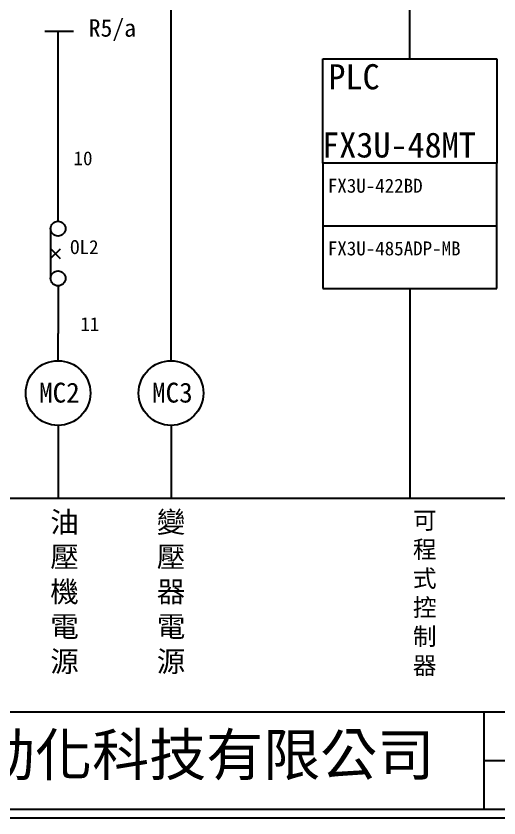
# Model space of a CAD drawing. Extents: x 10 to 297, y 3 to 207.
# Drawn here: x 78.6 to 147.9, y 3 to 118.1 of the extents above; entities that cross this region are included whole.
import ezdxf
from ezdxf.enums import TextEntityAlignment as Align

# ---------------------------------------------------------------- set-up
doc = ezdxf.new("R2010")
doc.units = 0
doc.layers.get('0').update_dxf_attribs({"linetype": 'CONTINUOUS'})
for name, color, linetype in [('7', 7, 'CONTINUOUS'), ('圖框層', 7, 'CONTINUOUS'), ('標尺寸層', 3, 'CONTINUOUS')]:
    doc.layers.add(name, color=color, linetype=linetype)
doc.styles.add('CNS', font='romanc.shx', dxfattribs={"bigfont": 'chineset.shx'})
doc.styles.add('STSL', font='kaiu.ttf')

msp = doc.modelspace()

# ---------------------------------------------------------------- linework, layer by layer
for p, q in [((100.84, 68.65), (100.84, 139.12)), ((122.61, 112), (147.61, 112)), ((122.61, 97), (122.61, 112)), ((147.61, 112), (147.61, 97)), ((84.63, 88.68), (84.63, 103.05)), ((147.61, 97), (122.61, 97)), ((122.61, 97), (122.61, 88)), ((147.61, 88), (147.61, 97)), ((122.61, 88), (147.61, 88)), ((122.61, 88), (122.61, 79)), ((147.61, 79), (147.61, 88)), ((122.61, 79), (147.61, 79)), ((84.63, 68.65), (84.63, 72.56)), ((84.63, 59.37), (84.63, 48.91)), ((100.84, 59.37), (100.84, 48.91)), ((52.98, 48.91), (291.46, 48.91))]:
    msp.add_line(p, q)
for centre in [(84.63, 64.01), (100.84, 64.01)]:
    msp.add_circle(centre, 4.64)
at = {"layer": '7'}
msp.add_line((83.56, 87.61), (83.56, 80.47), dxfattribs=at)
for centre in [(84.63, 87.61), (84.63, 80.47)]:
    msp.add_circle(centre, 1.07, dxfattribs=at)
at = {"layer": '圖框層', "color": 7}
for p, q in [((11.25, 18.25), (295.75, 18.25)), ((145.75, 4.25), (145.75, 18.25)), ((145.75, 11.25), (295.75, 11.25)), ((11.25, 4.25), (295.75, 4.25)), ((10, 3), (297, 3))]:
    msp.add_line(p, q, dxfattribs=at)
at = {"layer": '標尺寸層', "color": 7}
for p, q in [((135.11, 112), (135.11, 139.12)), ((82.73, 115.95), (86.83, 115.95)), ((84.63, 103.05), (84.63, 115.95)), ((83.55, 83.34), (84.97, 84.74)), ((83.56, 84.75), (84.96, 83.33)), ((84.63, 79.4), (84.63, 72.56)), ((135.11, 79), (135.11, 48.91))]:
    msp.add_line(p, q, dxfattribs=at)

# ---------------------------------------------------------------- texts
at = {"color": 7}
for s, p in [('MC2', (84.83, 64.07)), ('MC3', (101.04, 64.07))]:
    msp.add_text(s, height=2.856, dxfattribs=at).set_placement(p, align=Align.MIDDLE_CENTER)
at = {"layer": '圖框層', "color": 4, "style": 'STSL'}
for s, height, p in [('PLC', 3.6, (123.42, 107.63)), ('FX3U-48MT', 3.6, (122.53, 97.83)), ('10', 2, (86.86, 96.72)), ('OL2', 2, (86.36, 83.97)), ('11', 2, (87.83, 72.91)), ('泓陞自動化科技有限公司', 6, (48.6, 9.08))]:
    msp.add_text(s, height=height, dxfattribs=at).set_placement(p)
at = {"layer": '標尺寸層', "color": 7, "attachment_point": 1, "style": 'CNS'}
for s, insert, char_height, width in [('\\pi0.41778;{\\fDFKai-SB|b0|i0|c136|p65;R5/a}', (88.61, 117.68), 2.5, 7.7554), ('{\\fDFKai-SB|b0|i0|c136|p65;油壓機電源}', (83.52, 46.99), 3, 5.4243), ('{\\fDFKai-SB|b0|i0|c136|p65;變壓器電源}', (98.8, 46.99), 3, 5.4243), ('{\\fDFKai-SB|b0|i0|c136|p65;可程式控制器}', (135.54, 46.99), 2.5, 5.4243)]:
    msp.add_mtext(s, dxfattribs=dict(at, insert=insert, char_height=char_height, width=width))
at = {"layer": '標尺寸層', "color": 7, "char_height": 2, "attachment_point": 1, "style": 'CNS'}
for s, insert in [('{\\fMingLiU_HKSCS|b0|i0|c136|p18;\\C4;FX3U-422BD}', (123.34, 94.78)), ('{\\fMingLiU_HKSCS|b0|i0|c136|p18;\\C4;FX3U-485ADP-MB}', (123.34, 85.78))]:
    msp.add_mtext_dynamic_manual_height_columns(s, width=19.9226, gutter_width=32.5, heights=[3.92], dxfattribs=dict(at, insert=insert))

doc.saveas('drawing.dxf')
